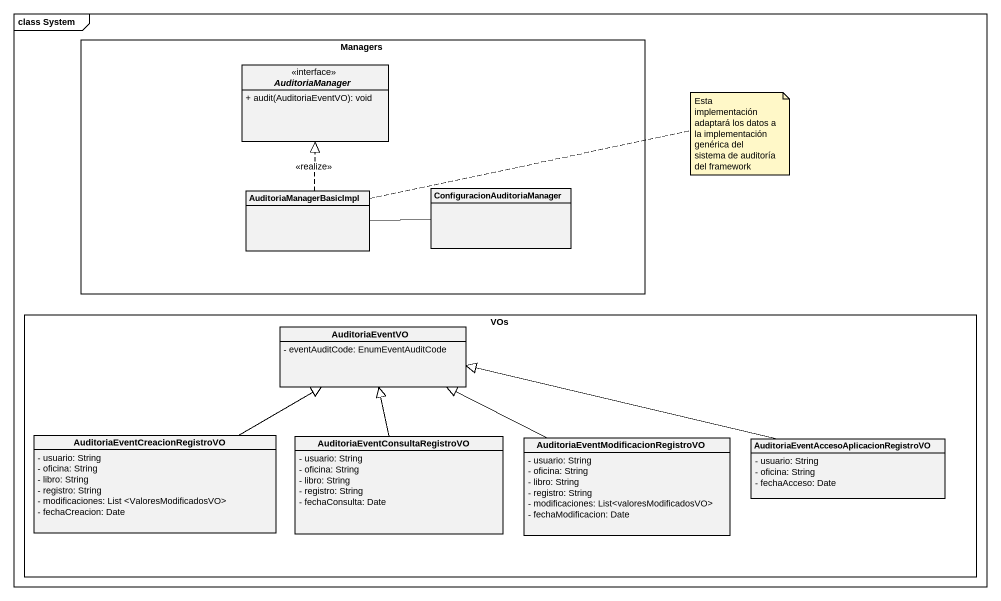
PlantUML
@startuml
mainframe class System
hide circle
hide empty members
skinparam classAttributeIconSize 0
rectangle Managers {
  interface AuditoriaManager <<interface>> {
    + audit(AuditoriaEventVO): void
  }
  class AuditoriaManagerBasicImpl
  class "ConfiguracionAuditoriaManager" as ConfiguracionAuditoriaManage
}
rectangle VOs {
  class AuditoriaEventVO {
    - eventAuditCode: EnumEventAuditCode
  }
  class "AuditoriaEventCreacionRegistroVO" as AuditoriaEventCreacionRegist {
    - usuario: String
    - oficina: String
    - libro: String
    - registro: String
    - modificaciones: List <ValoresModificadosVO>
    - fechaCreacion: Date
  }
  class "AuditoriaEventConsultaRegistroVO" as AuditoriaEventConsultaRegist {
    - usuario: String
    - oficina: String
    - libro: String
    - registro: String
    - fechaConsulta: Date
  }
  class "AuditoriaEventModificacionRegistroVO" as AuditoriaEventModificacionRe {
    - usuario: String
    - oficina: String
    - libro: String
    - registro: String
    - modificaciones: List<valoresModificadosVO>
    - fechaModificacion: Date
  }
  class "AuditoriaEventAccesoAplicacionRegistroVO" as AuditoriaEventAccesoAplicaci {
    - usuario: String
    - oficina: String
    - fechaAcceso: Date
  }
}
AuditoriaManagerBasicImpl .up.|> AuditoriaManager : <<realize>>
AuditoriaManagerBasicImpl -right- ConfiguracionAuditoriaManage
AuditoriaEventCreacionRegist -right-|> AuditoriaEventVO
AuditoriaEventConsultaRegist -up-|> AuditoriaEventVO
AuditoriaEventModificacionRe -left-|> AuditoriaEventVO
AuditoriaEventAccesoAplicaci -left-|> AuditoriaEventVO
note right of AuditoriaManagerBasicImpl : Esta implementación adaptará los datos a la implementación genérica del sistema de auditoría del framework
@enduml
